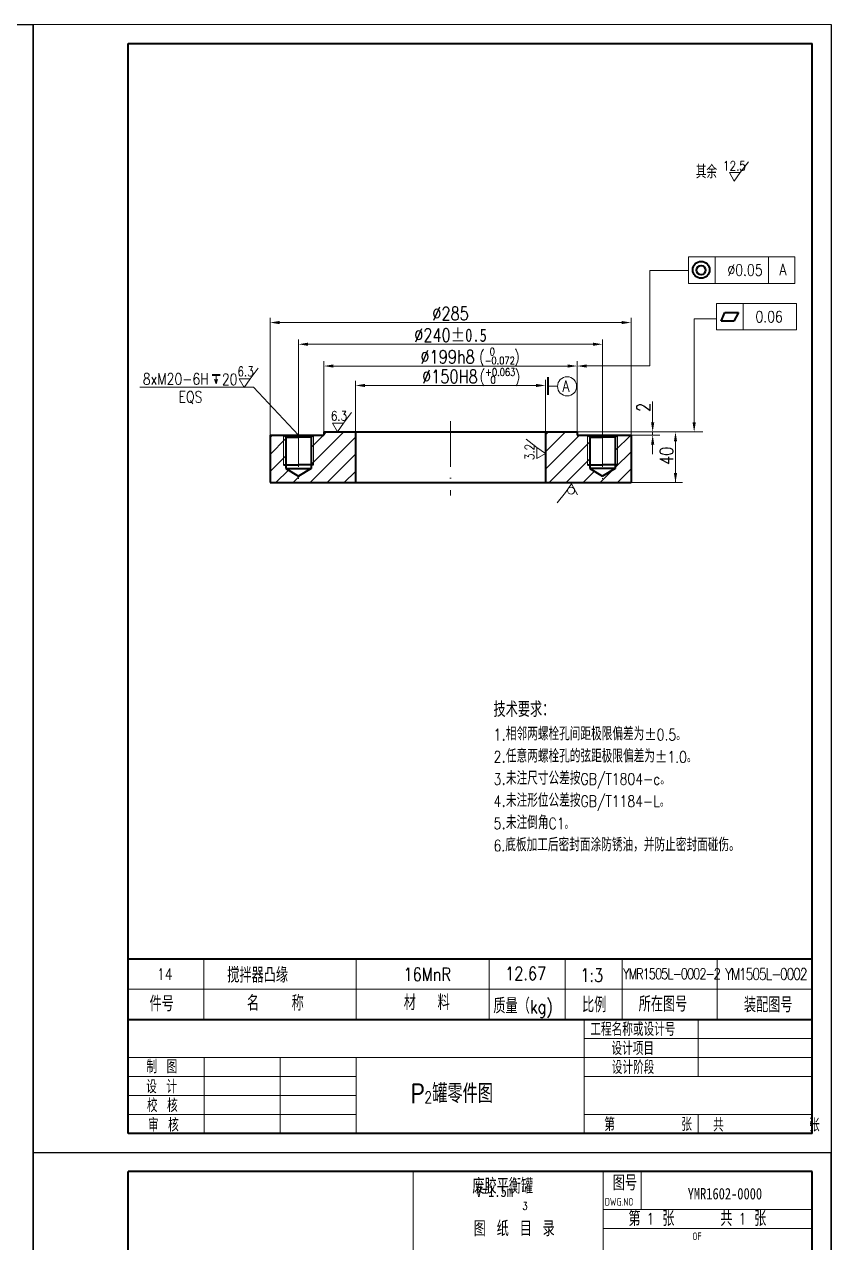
# Model space of a CAD drawing. Header units: millimetres. Extents: x 2000 to 3608, y -804 to 37.
# Drawn here: x 3395.9 to 3608.3, y -530.7 to -209.9 of the extents above; entities that cross this region are included whole.
import ezdxf

# ---------------------------------------------------------------- set-up
doc = ezdxf.new("R2010")
doc.units = ezdxf.units.MM
doc.linetypes.add('ACAD_ISO10W100', pattern=[18, 12, -3, 0, -3])
doc.layers.get('0').update_dxf_attribs({"lineweight": 20})
doc.layers.add('图框层', color=7, linetype='Continuous')
for name, color, linetype, lineweight in [('点划线', 7, 'ACAD_ISO10W100', 20), ('粗实线', 7, 'Continuous', 40), ('细实线', 7, 'Continuous', 20)]:
    doc.layers.add(name, color=color, linetype=linetype, lineweight=lineweight)
doc.styles.add('样式 1', font='txt.shx', dxfattribs={"width": 0.8, "bigfont": 'hztxt.shx'})

msp = doc.modelspace()

# ---------------------------------------------------------------- hatches: boundary and pattern name
at = {"layer": '细实线'}
h = msp.add_hatch(color=7, dxfattribs=at)
h.paths.add_polyline_path([(3446.33201504, -303.74259503), (3446.33201504, -304.54622572), (3446.67518106, -303.45409843)])
h.paths.add_polyline_path([(3446.33201504, -304.54622572), (3446.33201504, -303.74259503), (3445.91632664, -303.44185996)])
h = msp.add_hatch(dxfattribs=at)
h.set_pattern_fill('ANSI31', style=0)
h.set_pattern_definition([(45, (43.3547, -134.754), (-2.245064, 2.245064), [])])
h.paths.add_polyline_path([(3551.93341808, -325.91094377), (3551.33341808, -325.91094377), (3551.33341808, -326.83415846), (3548.00011808, -328.91074655), (3548.00011808, -330.56322337), (3555.53466198, -330.56067862), (3555.49992808, -318.05951599), (3551.93341808, -318.05951599)])
h.paths.add_polyline_path([(3551.93341808, -318.05951599), (3551.33341808, -318.64746174), (3551.33341808, -325.91094377), (3551.93341808, -325.91094377)], flags=17)
h.paths.add_polyline_path([(3544.06681808, -318.05951599), (3541.33341808, -318.05951599), (3541.33341808, -317.25951599), (3533.00011808, -317.25951599), (3532.99975055, -322.90739405), (3533.00011808, -322.90764639), (3532.99975052, -322.90785548), (3532.99925203, -330.56828984), (3548.00011808, -330.56322337), (3548.00011808, -328.91074655), (3544.66681808, -326.83415846), (3544.66681808, -325.91094377), (3544.06681808, -325.91094377)])
h.paths.add_polyline_path([(3544.06681808, -325.91094377), (3544.66681808, -325.91094377), (3544.66681808, -318.64746174), (3544.06681808, -318.05951599)], flags=16)
h.paths.add_polyline_path([(3471.93341808, -325.91094377), (3471.33341808, -325.91094377), (3471.33341808, -326.83415846), (3468.00011808, -328.91074655), (3468.00011808, -330.59024296), (3483.0006784, -330.5851766), (3483.00011808, -317.25951599), (3474.66681808, -317.25951599), (3474.66681808, -318.05951599), (3471.93341808, -318.05951599)])
h.paths.add_polyline_path([(3471.93341808, -318.05951599), (3471.33341808, -318.64746174), (3471.33341808, -325.91094377), (3471.93341808, -325.91094377)], flags=16)
h.paths.add_polyline_path([(3464.06681808, -318.05951599), (3460.50030808, -318.05951599), (3460.50087096, -330.5927758), (3468.00011808, -330.59024296), (3468.00011808, -328.91074655), (3464.66681808, -326.83415846), (3464.66681808, -325.91094377), (3464.06681808, -325.91094377)])
h.paths.add_polyline_path([(3464.06681808, -325.91094377), (3464.66681808, -325.91094377), (3464.66681808, -318.64746174), (3464.06681808, -318.05951599)], flags=16)

# ---------------------------------------------------------------- linework, layer by layer
at = {"color": 7}
for p, q in [((3603.18478779, -455.9381653), (3423.18478779, -455.9381653)), ((3423.18478807, -455.93816235), (3603.18478807, -455.93816235)), ((3423.18478807, -455.93816235), (3603.18478807, -455.93816235)), ((3443.08950447, -471.93816235), (3443.08950447, -455.93816235)), ((3518.1847883, -471.93816235), (3518.1847883, -455.93816235)), ((3528.18478807, -455.93816235), (3603.18478807, -455.93816235)), ((3553.1847883, -471.93816235), (3553.1847883, -455.93816235)), ((3578.1847883, -471.93816235), (3578.1847883, -455.93816235))]:
    msp.add_line(p, q, dxfattribs=at)
at = {"color": 7, "ltscale": 0.2}
msp.add_line((3423.18478807, -455.93816235), (3438.18478807, -455.93816235), dxfattribs=at)
at = {"layer": '图框层', "color": 7}
for p in [(3101.18478807, -209.93816235), (3398.18478807, -629.93816235)]:
    msp.add_line(p, (3398.18478807, -209.93816235), dxfattribs=at)
at = {"layer": '点划线', "color": 7}
for p, q in [((3468.00011808, -314.45243119), (3468.00011808, -331.54202685)), ((3508.00011808, -314.45243119), (3508.00011808, -333.9802888)), ((3548.00011808, -314.45243119), (3548.00011808, -331.04004535)), ((3603.18478807, -496.93816235), (3603.18478807, -501.93816235))]:
    msp.add_line(p, q, dxfattribs=at)
at = {"layer": '粗实线', "color": 7}
for p, q in [((3423.18478807, -501.93816235), (3423.18478807, -214.93816235)), ((3423.18478807, -214.93816235), (3603.18478807, -214.93816235)), ((3603.18478807, -501.93816235), (3603.18478807, -214.93816235)), ((3579.24919664, -288.04274961), (3580.15302131, -285.80571128)), ((3582.56322247, -288.04274961), (3579.24919664, -288.04274961)), ((3580.15302131, -285.80571128), (3583.811359, -285.80571128)), ((3583.811359, -285.80571128), (3582.56322247, -288.04274961)), ((3445.29129565, -302.2255305), (3447.37934402, -302.2255305)), ((3533.68864051, -307.50413949), (3533.68864051, -302.84048289)), ((3474.66681808, -317.25951599), (3541.33341808, -317.25951599)), ((3474.66681808, -317.25951599), (3474.66681808, -318.05951599)), ((3483.00011808, -317.25951599), (3483.0006784, -330.5851766)), ((3533.00011808, -317.25951599), (3532.99925203, -330.56828984)), ((3541.33341808, -317.25951599), (3541.33341808, -318.05951599)), ((3460.50030808, -318.05951599), (3460.50087096, -330.5927758)), ((3460.50030808, -318.05951599), (3474.66681808, -318.05951599)), ((3464.06681808, -318.05951599), (3464.66681808, -318.64746174)), ((3464.66681808, -318.64746174), (3464.66681808, -326.83415846)), ((3464.66681808, -318.64746174), (3468.00011808, -318.64746174)), ((3471.33341808, -318.64746174), (3468.00011808, -318.64746174)), ((3471.93341808, -318.05951599), (3471.33341808, -318.64746174)), ((3471.33341808, -318.64746174), (3471.33341808, -326.83415846)), ((3541.33341808, -318.05951599), (3555.49992808, -318.05951599)), ((3544.06681808, -318.05951599), (3544.66681808, -318.64746174)), ((3544.66681808, -318.64746174), (3544.66681808, -326.83415846)), ((3544.66681808, -318.64746174), (3548.00011808, -318.64746174)), ((3551.33341808, -318.64746174), (3548.00011808, -318.64746174)), ((3551.93341808, -318.05951599), (3551.33341808, -318.64746174)), ((3551.33341808, -318.64746174), (3551.33341808, -326.83415846)), ((3555.49992808, -318.05951599), (3555.53466198, -330.56067862)), ((3464.06681808, -325.91094377), (3468.00011808, -325.91094377)), ((3464.66681808, -326.83415846), (3468.00011808, -328.91074655)), ((3464.66681808, -326.83415846), (3471.33341808, -326.83415846)), ((3471.93341808, -325.91094377), (3468.00011808, -325.91094377)), ((3471.33341808, -326.83415846), (3468.00011808, -328.91074655)), ((3544.06681808, -325.91094377), (3548.00011808, -325.91094377)), ((3544.66681808, -326.83415846), (3548.00011808, -328.91074655)), ((3551.33341808, -326.83415846), (3544.66681808, -326.83415846)), ((3551.93341808, -325.91094377), (3548.00011808, -325.91094377)), ((3551.33341808, -326.83415846), (3548.00011808, -328.91074655)), ((3460.50030808, -330.59277599), (3555.52443116, -330.56068207)), ((3423.18478779, -455.9381653), (3603.18478779, -455.9381653)), ((3423.1847881, -455.93816235), (3603.18478807, -455.93816235)), ((3423.18478809, -471.93816235), (3603.18478807, -471.93816235)), ((3603.18478807, -501.93816235), (3423.18478807, -501.93816235)), ((3603.18478807, -511.93816235), (3423.18478807, -511.93816235)), ((3423.18478807, -798.93816235), (3423.18478807, -511.93816235)), ((3603.18478807, -798.93816235), (3603.18478807, -511.93816235))]:
    msp.add_line(p, q, dxfattribs=at)
for centre, radius in [((3573.93804723, -274.56751857), 2.21253179), ((3573.93804723, -274.65257485), 1.19135815)]:
    msp.add_circle(centre, radius, dxfattribs=at)
at = {"layer": '细实线', "color": 7, "lineweight": -3}
for p, q in [((3398.18478807, -209.93816235), (3398.18478807, -506.93816235)), ((3398.18478807, -506.93816235), (3398.18478807, -803.93816235)), ((3398.18478807, -506.93816235), (3608.18478807, -506.93816235)), ((3608.18478807, -506.93816235), (3608.18478807, -803.93816235)), ((3608.18478807, -803.93816235), (3608.18478807, -506.93816235)), ((3603.18478807, -530.93816235), (3603.18478807, -526.93816235))]:
    msp.add_line(p, q, dxfattribs=at)
at = {"layer": '细实线', "color": 7}
for p, q in [((3398.18478807, -209.93816235), (3608.18478807, -209.93816235)), ((3608.18478807, -209.93816235), (3398.18478807, -209.93816235)), ((3608.18478807, -209.93816235), (3608.18478807, -506.83816235)), ((3584.22498834, -248.95629099), (3586.39912344, -246.16222935)), ((3582.67203611, -251.21815408), (3581.38530513, -248.95629099)), ((3581.38530513, -248.95629099), (3584.22498834, -248.95629099)), ((3584.22498834, -248.95629099), (3582.67203611, -251.21815408)), ((3591.63562796, -271.12814659), (3570.63562796, -271.12814659)), ((3570.63562796, -271.12814659), (3570.63562796, -278.12814659)), ((3577.63562796, -271.12814659), (3577.63562796, -278.12814659)), ((3591.63562796, -278.12814659), (3591.63562796, -271.12814659)), ((3591.63562796, -271.12814659), (3598.63562796, -271.12814659)), ((3598.63562796, -271.12814659), (3598.63562796, -278.12814659)), ((3560.4186512, -274.71519688), (3570.50201245, -274.71519688)), ((3560.4186512, -299.8466375), (3560.4186512, -274.71519688)), ((3570.63562796, -278.12814659), (3591.63562796, -278.12814659)), ((3598.63562796, -278.12814659), (3591.63562796, -278.12814659)), ((3578.01771684, -283.40248609), (3585.01771684, -283.40248609)), ((3578.01771684, -290.40248609), (3578.01771684, -283.40248609)), ((3585.01771684, -283.40248609), (3585.01771684, -290.40248609)), ((3585.01771684, -283.40248609), (3599.01771684, -283.40248609)), ((3599.01771684, -283.40248609), (3599.01771684, -290.40248609)), ((3460.50030808, -318.05951599), (3460.50030808, -287.19475987)), ((3463.00030808, -288.44475987), (3552.99992808, -288.44475987)), ((3555.49992808, -318.05951599), (3555.49992808, -287.19475987)), ((3572.10929266, -315.55951599), (3572.10929266, -287.45077766)), ((3578.01771684, -287.45077766), (3572.10929266, -287.45077766)), ((3585.01771684, -290.40248609), (3578.01771684, -290.40248609)), ((3599.01771684, -290.40248609), (3585.01771684, -290.40248609)), ((3468.00011808, -314.45243119), (3468.00011808, -292.91094574)), ((3470.50011808, -294.16094574), (3545.50011808, -294.16094574)), ((3548.00011808, -314.45243119), (3548.00011808, -292.91094574)), ((3455.23744932, -303.24510914), (3457.41158442, -300.4510475)), ((3474.66681808, -317.25951599), (3474.66681808, -298.63790861)), ((3477.16681808, -299.88790861), (3538.83341808, -299.88790861)), ((3541.33341808, -317.25951599), (3541.33341808, -298.63790861)), ((3543.83341808, -299.8466375), (3560.4186512, -299.8466375)), ((3446.33201504, -304.54622572), (3445.91632664, -303.44185996)), ((3445.91632664, -303.44185996), (3446.33201504, -303.74259503)), ((3446.33201504, -302.1755227), (3446.33201504, -304.54622572)), ((3446.33201504, -304.54622572), (3446.67518106, -303.45409843)), ((3446.67518106, -303.45409843), (3446.33201504, -303.74259503)), ((3453.6844971, -305.50697223), (3452.39776611, -303.24510914)), ((3452.39776611, -303.24510914), (3455.23744932, -303.24510914)), ((3455.23744932, -303.24510914), (3453.6844971, -305.50697223)), ((3483.00011808, -317.25951599), (3483.00011808, -303.76349875)), ((3533.00011808, -317.25951599), (3533.00011808, -303.56081399)), ((3456.17176425, -305.49492269), (3426.23662435, -305.49492269)), ((3468.00011808, -318.05951599), (3456.17176425, -305.49492269)), ((3485.50011808, -305.01349875), (3530.50011808, -305.01349875)), ((3533.68864051, -305.23165508), (3536.15352967, -305.23165508)), ((3561.18920093, -314.75951599), (3561.18920093, -309.25951599)), ((3479.80639079, -314.9330406), (3481.9805259, -312.13897897)), ((3478.25343857, -317.19490369), (3476.96670758, -314.9330406)), ((3476.96670758, -314.9330406), (3479.80639079, -314.9330406)), ((3479.80639079, -314.9330406), (3478.25343857, -317.19490369)), ((3508.00011808, -317.25951599), (3574.39071272, -317.25951599)), ((3541.33341808, -317.25951599), (3565.08702423, -317.25951599)), ((3561.18920093, -318.05951599), (3561.18920093, -317.25951599)), ((3464.06681808, -318.05951599), (3464.06681808, -325.91094377)), ((3471.93341808, -318.05951599), (3471.93341808, -325.91094377)), ((3530.73825499, -321.35469417), (3527.94419336, -319.18055906)), ((3541.33341808, -318.05951599), (3563.03927951, -318.05951599)), ((3544.06681808, -318.05951599), (3544.06681808, -325.91094377)), ((3551.93341808, -318.05951599), (3551.93341808, -325.91094377)), ((3561.18920093, -320.55951599), (3561.18920093, -323.05951599)), ((3567.20150765, -330.57673336), (3567.20263888, -319.75951599)), ((3530.73825499, -324.19437738), (3530.73825499, -321.35469417)), ((3530.73825499, -321.35469417), (3533.00011808, -322.90764639)), ((3533.00011808, -322.90764639), (3530.73825499, -324.19437738)), ((3507.99954974, -330.57673336), (3569.06286226, -330.57673336)), ((3538.26737569, -333.15044699), (3536.09324059, -335.94450862)), ((3538.26737569, -333.15044699), (3539.82032792, -330.8885839)), ((3539.82032792, -330.8885839), (3541.45599959, -333.80577802)), ((3483.18478809, -471.93816235), (3483.1847881, -455.93816235)), ((3538.18478809, -471.93816235), (3538.1847881, -455.93816235)), ((3423.1847881, -463.93816235), (3603.18478807, -463.93816235)), ((3543.18478807, -501.93816245), (3543.18478809, -471.93816235)), ((3573.1847883, -486.93816235), (3573.1847883, -471.93816235)), ((3543.18478809, -476.93816235), (3603.18478807, -476.93816235)), ((3423.18478808, -481.93816235), (3603.18478807, -481.93816235)), ((3443.18478807, -501.93816237), (3443.18478808, -481.93816235)), ((3463.18478807, -501.93816238), (3463.18478808, -481.93816235)), ((3483.18478807, -501.9381624), (3483.18478808, -481.93816235)), ((3423.18478808, -486.93816235), (3483.18478808, -486.93816235)), ((3543.18478808, -486.93816235), (3603.18478807, -486.93816235)), ((3423.18478807, -491.93816235), (3483.18478807, -491.93816235)), ((3423.18478807, -496.93816235), (3483.18478807, -496.93816235)), ((3543.18478807, -496.93816235), (3603.18478807, -496.93816235)), ((3573.1847883, -501.93816235), (3573.1847883, -496.93816235)), ((3398.18478807, -506.93816235), (3608.28478807, -506.93816235)), ((3498.18478807, -790.93816235), (3498.18478807, -511.93816235)), ((3548.18478807, -511.93816235), (3548.18478807, -790.93816235)), ((3558.18478807, -521.93816235), (3558.18478807, -511.93816235)), ((3603.18478807, -521.93816235), (3548.18478807, -521.93816235)), ((3603.18478807, -526.93816235), (3548.18478807, -526.93816235))]:
    msp.add_line(p, q, dxfattribs=at)
at = {"layer": '细实线', "color": 7, "lineweight": 25}
for p, q in [((3608.18478807, -209.93816235), (3608.18478807, -506.93816235)), ((3608.18478807, -506.93816235), (3608.18478807, -803.93816235))]:
    msp.add_line(p, q, dxfattribs=at)
at = {"layer": '细实线', "color": 7}
for centre, radius in [((3538.67324464, -305.24828253), 2.51976984), ((3539.73689206, -332.69440794), 0.92812451)]:
    msp.add_circle(centre, radius, dxfattribs=at)
for points in [[(3463.00030808, -288.02809321), (3463.00030808, -288.86142654), (3460.50030808, -288.44475987)], [(3552.99992808, -288.02809321), (3552.99992808, -288.86142654), (3555.49992808, -288.44475987)], [(3470.50011808, -293.74427908), (3470.50011808, -294.57761241), (3468.00011808, -294.16094574)], [(3545.50011808, -293.74427908), (3545.50011808, -294.57761241), (3548.00011808, -294.16094574)], [(3477.16681808, -299.47124194), (3477.16681808, -300.30457527), (3474.66681808, -299.88790861)], [(3538.83341808, -299.47124194), (3538.83341808, -300.30457527), (3541.33341808, -299.88790861)], [(3543.83341808, -299.47124194), (3543.83341808, -300.30457527), (3541.33341808, -299.88790861)], [(3485.50011808, -304.59683208), (3485.50011808, -305.43016541), (3483.00011808, -305.01349875)], [(3530.50011808, -304.59683208), (3530.50011808, -305.43016541), (3533.00011808, -305.01349875)], [(3560.77253426, -314.75951599), (3561.6058676, -314.75951599), (3561.18920093, -317.25951599)], [(3566.78540932, -319.75951599), (3567.61874266, -319.75951599), (3567.20207599, -317.25951599)], [(3571.692626, -314.75951599), (3572.52595933, -314.75951599), (3572.10929266, -317.25951599)], [(3560.77253426, -320.55951599), (3561.6058676, -320.55951599), (3561.18920093, -318.05951599)], [(3566.78484099, -328.07673336), (3567.61817432, -328.07673336), (3567.20150765, -330.57673336)]]:
    msp.add_solid(points, dxfattribs=at)

# ---------------------------------------------------------------- texts
at = {"layer": '细实线', "color": 7, "style": '样式 1'}
for s, insert, char_height, width, attachment_point in [('其余', (3572.54527151, -246.99844941), 3.5, 11.8354942013, 1), ('12.5', (3579.70806415, -245.94688762), 2.5, 3.0735686944, 1), ('%%C0.05', (3580.86131929, -273.14079058), 3, 9.1193556379, 1), ('A', (3594.55094696, -272.97665932), 3, 4.2003190332, 1), ('0.06', (3588.24340816, -285.41013205), 3, 9.1193556379, 1), ('0', (3518.2956849, -295.08733706), 2, 1.381862523, 1), ('(', (3515.54398442, -295.98410552), 3, 0.199786694, 1), ('-0.072', (3516.97501451, -297.44270759), 2, 6.3985869364, 1), (')', (3524.76750787, -295.93418266), 3, 0.9323405089, 1), ('6.3', (3451.9280657, -300.05689021), 2.5, 3.0735686944, 1), ('(', (3515.67962257, -301.13590889), 3, 0.199786694, 1), ('+0.063', (3517.11065266, -300.49514057), 2, 6.3985869364, 1), (')', (3524.90314602, -301.08598604), 3, 0.9323405089, 1), ('8xM20-6H', (3427.01751, -301.79368089), 3, 10.8074821894, 1), ('20', (3447.82110451, -301.92596766), 3, 3.2929253823, 1), ('0', (3518.52901848, -302.53379934), 2, 1.381862523, 1), ('A', (3539.29751815, -303.66516814), 3, 1.9410550042, 3), ('EQS', (3436.4244618, -306.52756597), 3, 9.831233146, 1), ('6.3', (3476.49700717, -311.74482167), 2.5, 3.0735686944, 1), ('技术要求：\\P{\\H0.75x;1\\H1.167x;.相邻两螺栓孔间距极限偏差为\\Ftxt|c134;\\H0.8571x;%%P\\Ftxt,hztxt|c134;0.5。\\P2\\H1.167x;.任意两螺栓孔的弦距极限偏差为\\Ftxt|c134;\\H0.8571x;%%P\\Ftxt,hztxt|c134;1.0。\\H1.167x;\\P\\H0.8571x;3\\H1.167x;.未注尺寸公差按\\H0.8571x;GB/T1804-c。\\P4\\H1.167x;.未注形位公差按\\H0.8561x;GB/T1184-L。\\H1.168x;\\P\\H0.8571x;5\\H1.167x;.未注倒角\\H0.8571x;C1\\Ftxt,gbcbig|c134;。\\P6.\\Ftxt,hztxt|c134;\\H1.167x;底板加工后密封面涂防锈油，并防止密封面碰伤。}', (3519.31657532, -388.28584493), 4, 76.0240202008, 1), ('14', (3430.75765343, -458.4931876), 3, 8.5351017337, 1), ('搅拌器凸缘', (3449.23988145, -458.22771392), 4, 29.7486290559, 1), ('16MnR', (3495.6265512, -458.29600401), 3.5, 25.9535460445, 1), ('12.67', (3522.37008909, -458.08755241), 3.5, 10.2031045308, 1), ('1:3', (3542.15988766, -458.54195139), 3.5, 8.1461722241, 1), ('材  料', (3495.6985793, -465.48277233), 4, 20.0266624503, 1), ('件号', (3428.79186322, -465.77194732), 4, 10.8842094551, 1), ('名   称', (3454.42785806, -465.62330044), 4, 22.4365401681, 1), ('{\\H1.1429x;质量（}kg)', (3519.27655623, -466.34320891), 3.5, 21.9928988854, 1), ('比例', (3542.6030193, -466.05010972), 4, 11.3385608796, 1), ('所在图号', (3557.50731344, -465.85330557), 4, 20.0379780313, 1), ('装配图号', (3585.20457223, -466.04870422), 4, 22.1883944195, 1), ('工程名称或设计号', (3544.7893365, -472.76083539), 3.5, 34.3659483446, 1), ('设计项目', (3550.35601608, -477.79150345), 3.5, 15.421799593, 1), ('制 图', (3427.98329158, -482.61532182), 3.5, 11.2206458579, 1), ('设计阶段', (3550.4284197, -482.78490749), 3.5, 15.4942032175, 1), ('设 计', (3427.91699599, -487.8702366), 3.5, 10.9852449866, 1), ('P{\\H0.6x;2}罐零件图', (3497.52554888, -488.93462661), 5, 56.0432641418, 1), ('校 核', (3428.10898151, -492.82601609), 3.5, 13.3219718606, 1), ('审 核', (3428.38423024, -497.94316992), 3.5, 9.3584108398, 1), ('第       张', (3548.45925187, -497.79365587), 3.5, 27.0215078352, 1), ('共         张', (3577.07026738, -497.9599799), 3.5, 27.0215078352, 1), ('\\pi-8,l12,t12;废胶平衡罐', (3519.73828721, -513.79138682), 4, 94.3972257271, 2)]:
    msp.add_mtext(s, dxfattribs=dict(at, insert=insert, char_height=char_height, width=width, attachment_point=attachment_point))
at = {"layer": '细实线', "color": 7, "char_height": 3.5, "attachment_point": 5, "style": '样式 1'}
for s, insert in [('%%c285', (3508.00011808, -286.06975987)), ('%%C240{\\Ftxt|c134;%%P0.5}', (3508.00011808, -291.78594574)), ('%%C199h8', (3507.23018679, -297.45789271)), ('%%C150H8', (3507.8351301, -302.63849875))]:
    msp.add_mtext(s, dxfattribs=dict(at, insert=insert))
at = {"layer": '细实线', "color": 7, "char_height": 3.5, "attachment_point": 5, "rotation": 90, "style": '样式 1'}
for s, insert in [('2', (3558.81420093, -310.75951599)), ('40', (3564.82707599, -323.5221126))]:
    msp.add_mtext(s, dxfattribs=dict(at, insert=insert))
at = {"layer": '细实线', "color": 7, "insert": (3527.55003606, -324.66407779), "char_height": 2.5, "width": 3.0735686944, "attachment_point": 1, "rotation": 90, "style": '样式 1'}
msp.add_mtext('3.2', dxfattribs=at)
at = {"layer": '细实线', "color": 3, "width": 44.2229891696, "attachment_point": 1, "style": '样式 1'}
for s, insert, char_height in [('{\\T0.8;YMR1505L-0002-2}', (3553.38646784, -458.49542576), 2.8), ('{\\T0.85;YM1505L-0002}', (3580.23529041, -458.45902128), 3)]:
    msp.add_mtext(s, dxfattribs=dict(at, insert=insert, char_height=char_height))
at = {"layer": '细实线', "color": 7, "lineweight": -3, "attachment_point": 1, "style": '样式 1'}
for s, insert, char_height, width in [(' 图号 ', (3547.83445257, -512.95835902), 4, 10), ('{\\Fiso|c134;    \\Ftxt|c134;    V=1.5m}', (3514.63542762, -515.65561683), 3, 4.6200164113), ('{\\Ftxt|c134;YMR1602-0000}', (3570.40502504, -516.29965478), 3, 4.6200164113), ('{\\Fiso|c134;DWG.NO}', (3548.60067111, -518.94111226), 2, 10), ('3', (3526.92675133, -520.0301318), 2, 4.6200164113), ('第  张', (3554.82532541, -522.32359406), 4, 23.0670470488), ('共  张', (3578.98930836, -522.32359406), 4, 23.0670470488), ('  图 纸 目 录', (3508.38126406, -524.98737457), 4, 48.3941579002), ('1', (3559.54626031, -522.91271522), 3, 4.6200164113), ('1', (3583.79327688, -522.91271522), 3, 4.6200164113), ('{\\Fiso|c134;OF}', (3571.64685054, -528.0098512), 2, 9.6978881144)]:
    msp.add_mtext(s, dxfattribs=dict(at, insert=insert, char_height=char_height, width=width))

doc.saveas('drawing.dxf')
